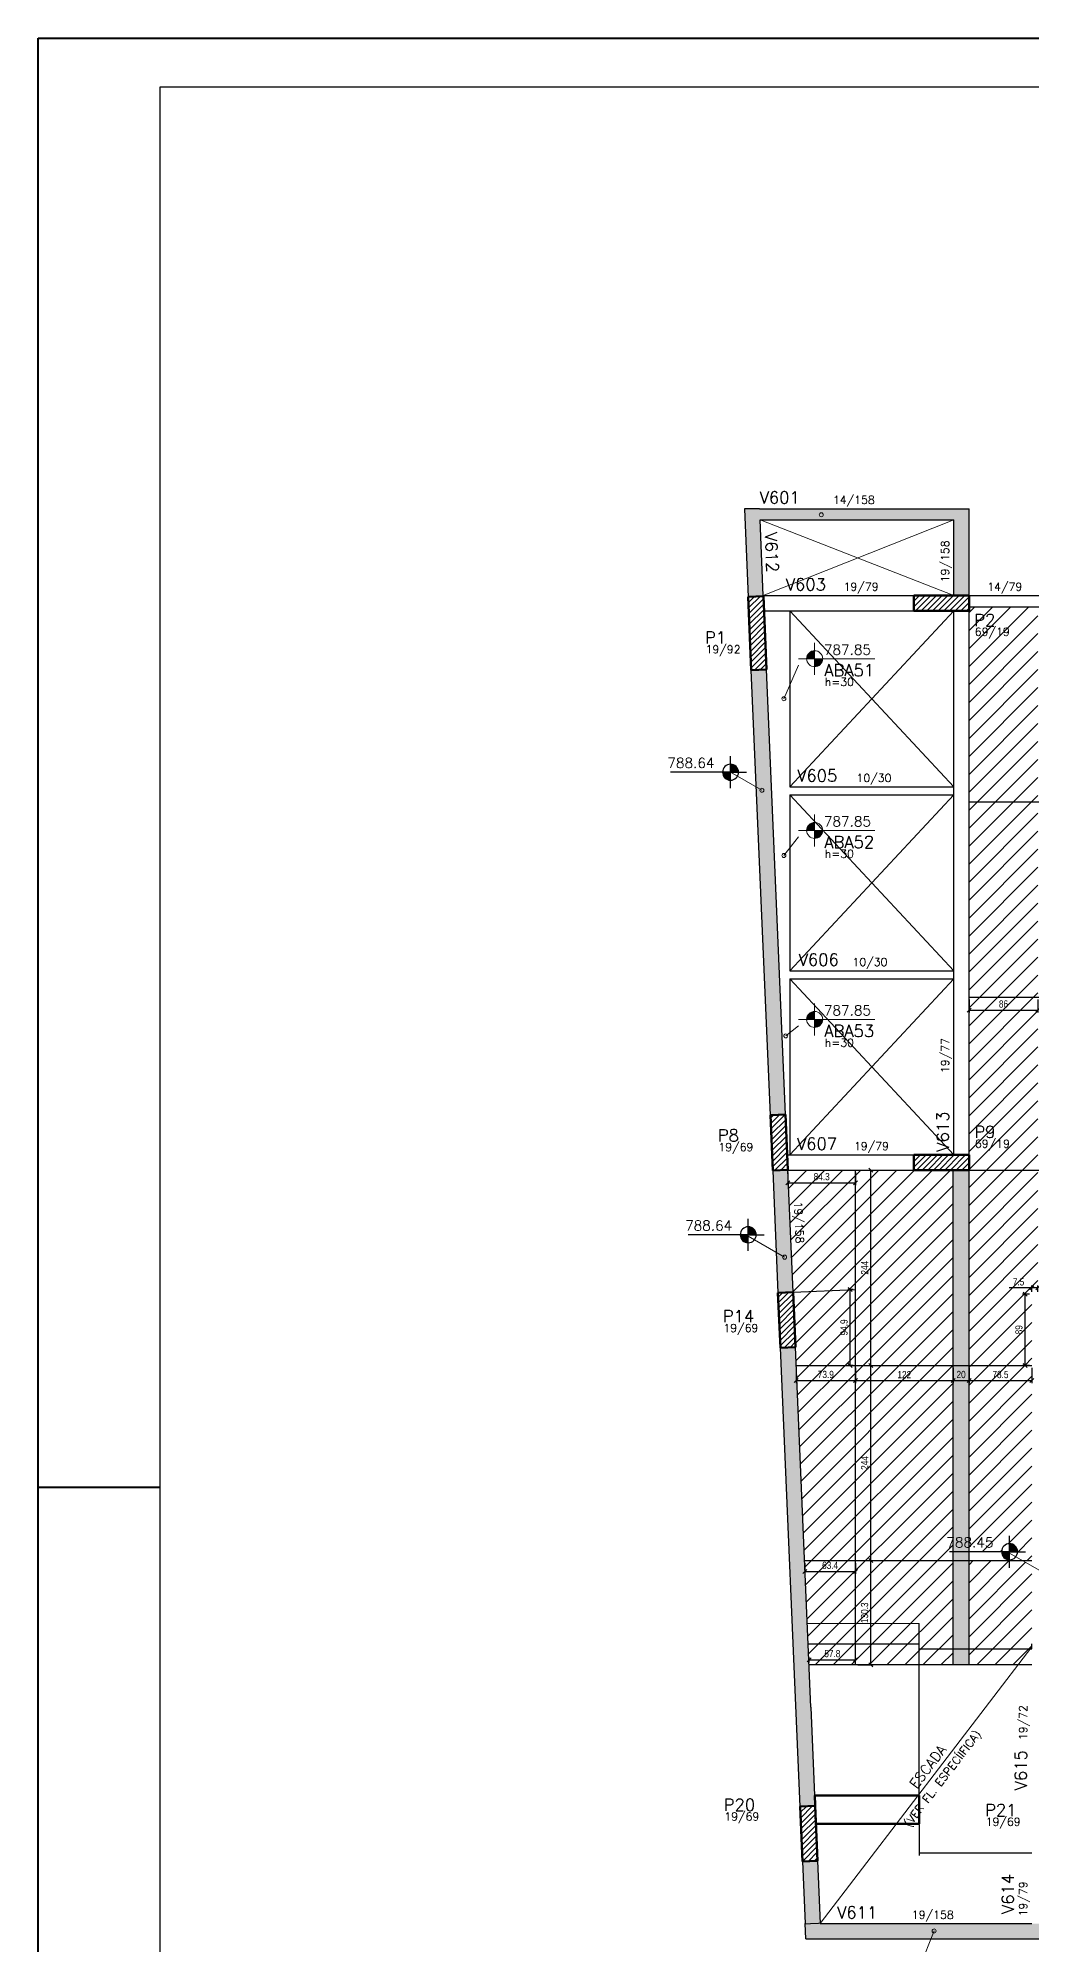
# Model space of a CAD drawing. Extents: x 8513 to 14085, y 7177 to 10799.
# Drawn here: x 8513 to 9755, y 8416 to 10799 of the extents above; entities that cross this region are included whole.
import ezdxf

# ---------------------------------------------------------------- set-up
doc = ezdxf.new("R2010")
doc.units = 0
doc.linetypes.add('FA_Tracejado', pattern=[0.25, 0.15, -0.1])
for name, color, linetype in [('COTA', 241, 'Continuous'), ('Painéis', 200, 'Continuous'), ('Vázio', 240, 'Continuous')]:
    doc.layers.add(name, color=color, linetype=linetype)
for name, color, linetype, lineweight in [('EST-LAJE', 7, 'Continuous', 30), ('EST-LAJE-CUT', 7, 'Continuous', 60), ('EST-LAJE-TEXT', 7, 'Continuous', 9), ('EST-PILAR', 7, 'Continuous', 9), ('EST-PILAR-CUT', 7, 'Continuous', 60), ('EST-PILAR-TEXT', 7, 'Continuous', 9), ('EST-SIMB-Spot Elevations', 7, 'Continuous', 9), ('EST-TEXT', 7, 'Continuous', 9), ('EST-VIGA', 7, 'Continuous', 30), ('EST-VIGA-TEXT', 7, 'Continuous', 9), ('FOLHA', 255, 'Continuous', 40), ('Hachura', 253, 'Continuous', 9), ('REAPROVEITAMENTO', 7, 'Continuous', 9)]:
    doc.layers.add(name, color=color, linetype=linetype, lineweight=lineweight)
doc.layers.add('EST-LINHA', color=7, linetype='Continuous', lineweight=9, true_color=0x008000)
doc.styles.add('COTA TECNICA-50', font='techl___.ttf', dxfattribs={"height": 9})
doc.styles.add('RomanS_IV50', font='romans_IV50.ttf', dxfattribs={"height": 11.25})
doc.styles.add('RomanS_IV50_B', font='', dxfattribs={"height": 18.75})
doc.styles.add('RomanS_IV50_B_1', font='', dxfattribs={"height": 22.5})
doc.styles.add('RomanS_IV50_B_2', font='', dxfattribs={"height": 15})
doc.styles.get('RomanS_IV50_B').set_extended_font_data('RomanS_IV50', bold=True)
doc.styles.get('RomanS_IV50_B_1').set_extended_font_data('RomanS_IV50', bold=True)
doc.styles.get('RomanS_IV50_B_2').set_extended_font_data('RomanS_IV50', bold=True)
doc.dimstyles.new('PAINEL', dxfattribs={"dimtxt": 9, "dimasz": 5, "dimexe": 3, "dimexo": 3, "dimgap": 3, "dimtad": 1, "dimdec": 1, "dimzin": 12, "dimdsep": 46, "dimtxsty": 'COTA TECNICA-50', "dimblk": 'OBLIQUE', "dimcen": 0, "dimclrd": 4, "dimclre": 4, "dimclrt": 1, "dimadec": 1, "dimazin": 3, "dimtfac": 1, "dimtdec": 1, "dimtmove": 0, "dimatfit": 3, "dimldrblk": 'OBLIQUE', "dimfxl": 1, "dimtolj": 1, "dimtzin": 12, "dimarcsym": 0})
pattern_1 = [(45, (9853.6513, 9308.66), (-3.535534, 3.535534), [])]

# ---------------------------------------------------------------- blocks, each defined once
blk = doc.blocks.new('Floors 4 - ESCADA 4-2877066-5º PAVIMENTO')
at = {"layer": 'EST-LAJE'}
for p, q in [((-239.5, -522.8), (-98.5, -522.8)), ((-98.5, -522.8), (-98.5, -516.5)), ((-239.5, -742), (-239.5, -777.9)), ((-239.5, -777.9), (-239.5, -781)), ((-98.5, -777.9), (-239.5, -777.9))]:
    blk.add_line(p, q, dxfattribs=at)
blk = doc.blocks.new('Floors 21 - Floors 2-3291292-5º PAVIMENTO')
at = {"layer": 'EST-LAJE'}
for p, q in [((-239.5, -705.9), (-239.5, -491.2)), ((-369.8, -705.9), (-374.5, -595.4)), ((-239.5, -742), (-239.5, -741.2))]:
    blk.add_line(p, q, dxfattribs=at)
at = {"layer": 'EST-LAJE-CUT'}
for p, q in [((-239.5, -705.9), (-369.8, -705.9)), ((-369.8, -705.9), (-368.3, -741.2)), ((-239.5, -705.9), (-239.5, -741.2)), ((-239.5, -741.2), (-368.3, -741.2))]:
    blk.add_line(p, q, dxfattribs=at)
at = {"layer": 'EST-LINHA'}
for p, q in [((-379, -491.2), (-239.5, -491.2)), ((-368.3, -742), (-239.5, -742))]:
    blk.add_line(p, q, dxfattribs=at)
blk = doc.blocks.new('FA_Floor_TAG_SURVEY_R01 - NIV_TIT_H_TXT1__TXT2-2303193-5º PAVIMENTO')
at = {"layer": 'EST-LAJE-TEXT'}
h = blk.add_hatch(color=256, dxfattribs=at)
edge = h.paths.add_edge_path(flags=0)
edge.add_line((-0.28, 0.405), (-0.48, 0.405))
edge.add_arc((-0.28, 0.405), 0.2, 90, 180, ccw=False)
edge.add_line((-0.28, 0.605), (-0.28, 0.405))
h = blk.add_hatch(color=256, dxfattribs=at)
edge = h.paths.add_edge_path(flags=0)
edge.add_line((-0.28, 0.405), (-0.08, 0.405))
edge.add_arc((-0.28, 0.405), 0.2, -90, 0, ccw=False)
edge.add_line((-0.28, 0.205), (-0.28, 0.405))
for p, q in [((-0.28, 0.005), (-0.28, 0.805)), ((-0.28, 0.405), (-0.68, 0.405)), ((-0.28, 0.405), (1.22, 0.405))]:
    blk.add_line(p, q, dxfattribs=at)
blk.add_circle((-0.28, 0.405), 0.2, dxfattribs=at)
blk = doc.blocks.new('Spot Elevations - Nivel_Planta-2363176-5º PAVIMENTO')
at = {"layer": 'EST-SIMB-Spot Elevations'}
h = blk.add_hatch(color=256, dxfattribs=at)
edge = h.paths.add_edge_path(flags=0)
edge.add_line((0, 0), (-0.2, 0))
edge.add_arc((0, 0), 0.2, 90, 180, ccw=False)
edge.add_line((0, 0.2), (0, 0))
h = blk.add_hatch(color=256, dxfattribs=at)
edge = h.paths.add_edge_path(flags=0)
edge.add_line((0, 0), (0.2, 0))
edge.add_arc((0, 0), 0.2, 270, 360, ccw=False)
edge.add_line((0, -0.2), (0, 0))
at = {"layer": 'EST-SIMB-Spot Elevations', "lineweight": 30}
for p, q in [((0, 0), (-0.4, 0)), ((0, -0.4), (0, 0.4)), ((0, 0), (1.5, 0))]:
    blk.add_line(p, q, dxfattribs=at)
at = {"layer": 'EST-SIMB-Spot Elevations'}
for p, q in [((0, -0.2), (0, 0.2)), ((0, -0.15), (0, 0.15))]:
    blk.add_line(p, q, dxfattribs=at)
at = {"layer": 'EST-SIMB-Spot Elevations', "lineweight": 30}
blk.add_circle((0, 0), 0.2, dxfattribs=at)
blk = doc.blocks.new('_Oblique')
at = {"color": 0, "linetype": 'ByBlock', "lineweight": -2}
blk.add_line((-0.5, -0.5), (0.5, 0.5), dxfattribs=at)
blk = doc.blocks.new('*D615')
at = {"layer": 'COTA', "color": 4, "lineweight": -2, "transparency": 16777216}
for p, q in [((9450.3, 9381.2), (9450.3, 9365.3)), ((9450.3, 9368.3), (9534.7, 9368.3)), ((9534.7, 9381.2), (9534.7, 9365.3))]:
    blk.add_line(p, q, dxfattribs=at)
at = {"layer": 'Defpoints', "color": 0, "transparency": 16777216}
for p in [(9450.3, 9384.2), (9534.7, 9384.2), (9534.7, 9368.3)]:
    blk.add_point(p, dxfattribs=at)
at = {"layer": 'COTA', "color": 4, "lineweight": -2, "transparency": 16777216, "xscale": 5, "yscale": 5, "zscale": 5, "rotation": 180}
blk.add_blockref('_Oblique', (9450.3, 9368.3), dxfattribs=at)
at = {"layer": 'COTA', "color": 4, "lineweight": -2, "transparency": 16777216, "xscale": 5, "yscale": 5, "zscale": 5}
blk.add_blockref('_Oblique', (9534.7, 9368.3), dxfattribs=at)
at = {"layer": 'COTA', "color": 1, "transparency": 16777216, "insert": (9492.5, 9376), "char_height": 9, "attachment_point": 5, "style": 'COTA TECNICA-50'}
blk.add_mtext('\\A1;84.3', dxfattribs=at)
blk = doc.blocks.new('*D616')
at = {"layer": 'COTA', "color": 4, "lineweight": -2, "transparency": 16777216}
for p, q in [((9537.7, 8896.2), (9556.8, 8896.2)), ((9553.8, 8765.9), (9553.8, 8896.2)), ((9537.7, 8765.9), (9556.8, 8765.9))]:
    blk.add_line(p, q, dxfattribs=at)
at = {"layer": 'Defpoints', "color": 0, "transparency": 16777216}
for p in [(9534.7, 8896.2), (9553.8, 8896.2), (9534.7, 8765.9)]:
    blk.add_point(p, dxfattribs=at)
at = {"layer": 'COTA', "color": 4, "lineweight": -2, "transparency": 16777216, "xscale": 5, "yscale": 5, "zscale": 5}
for p, rotation in [((9553.8, 8896.2), 90), ((9553.8, 8765.9), 270)]:
    blk.add_blockref('_Oblique', p, dxfattribs=dict(at, rotation=rotation))
at = {"layer": 'COTA', "color": 1, "transparency": 16777216, "insert": (9546.1, 8831), "char_height": 9, "attachment_point": 5, "rotation": 90, "style": 'COTA TECNICA-50'}
blk.add_mtext('\\A1;130.3', dxfattribs=at)
blk = doc.blocks.new('*D617')
at = {"layer": 'COTA', "color": 4, "lineweight": -2, "transparency": 16777216}
for p, q in [((9537.7, 9140.2), (9556.8, 9140.2)), ((9553.8, 8896.2), (9553.8, 9140.2)), ((9521.3, 8896.2), (9556.8, 8896.2))]:
    blk.add_line(p, q, dxfattribs=at)
at = {"layer": 'Defpoints', "color": 0, "transparency": 16777216}
for p in [(9534.7, 9140.2), (9553.8, 9140.2), (9518.3, 8896.2)]:
    blk.add_point(p, dxfattribs=at)
at = {"layer": 'COTA', "color": 4, "lineweight": -2, "transparency": 16777216, "xscale": 5, "yscale": 5, "zscale": 5}
for p, rotation in [((9553.8, 9140.2), 90), ((9553.8, 8896.2), 270)]:
    blk.add_blockref('_Oblique', p, dxfattribs=dict(at, rotation=rotation))
at = {"layer": 'COTA', "color": 1, "transparency": 16777216, "insert": (9546.2, 9018.2), "char_height": 9, "attachment_point": 5, "rotation": 90, "style": 'COTA TECNICA-50'}
blk.add_mtext('\\A1;244', dxfattribs=at)
blk = doc.blocks.new('*D618')
at = {"layer": 'COTA', "color": 4, "lineweight": -2, "transparency": 16777216}
for p, q in [((9537.7, 9384.2), (9556.8, 9384.2)), ((9553.8, 9140.2), (9553.8, 9384.2)), ((9537.7, 9140.2), (9556.8, 9140.2))]:
    blk.add_line(p, q, dxfattribs=at)
at = {"layer": 'Defpoints', "color": 0, "transparency": 16777216}
for p in [(9534.7, 9384.2), (9553.8, 9384.2), (9534.7, 9140.2)]:
    blk.add_point(p, dxfattribs=at)
at = {"layer": 'COTA', "color": 4, "lineweight": -2, "transparency": 16777216, "xscale": 5, "yscale": 5, "zscale": 5}
for p, rotation in [((9553.8, 9384.2), 90), ((9553.8, 9140.2), 270)]:
    blk.add_blockref('_Oblique', p, dxfattribs=dict(at, rotation=rotation))
at = {"layer": 'COTA', "color": 1, "transparency": 16777216, "insert": (9546.2, 9262.2), "char_height": 9, "attachment_point": 5, "rotation": 90, "style": 'COTA TECNICA-50'}
blk.add_mtext('\\A1;244', dxfattribs=at)
blk = doc.blocks.new('*D619')
at = {"layer": 'COTA', "color": 4, "lineweight": -2, "transparency": 16777216}
for p, q in [((9460.8, 9137.2), (9460.8, 9118.1)), ((9534.7, 9137.2), (9534.7, 9118.1)), ((9460.8, 9121.1), (9534.7, 9121.1))]:
    blk.add_line(p, q, dxfattribs=at)
at = {"layer": 'Defpoints', "color": 0, "transparency": 16777216}
for p in [(9460.8, 9140.2), (9534.7, 9140.2), (9534.7, 9121.1)]:
    blk.add_point(p, dxfattribs=at)
at = {"layer": 'COTA', "color": 4, "lineweight": -2, "transparency": 16777216, "xscale": 5, "yscale": 5, "zscale": 5, "rotation": 180}
blk.add_blockref('_Oblique', (9460.8, 9121.1), dxfattribs=at)
at = {"layer": 'COTA', "color": 4, "lineweight": -2, "transparency": 16777216, "xscale": 5, "yscale": 5, "zscale": 5}
blk.add_blockref('_Oblique', (9534.7, 9121.1), dxfattribs=at)
at = {"layer": 'COTA', "color": 1, "transparency": 16777216, "insert": (9497.7, 9128.8), "char_height": 9, "attachment_point": 5, "style": 'COTA TECNICA-50'}
blk.add_mtext('\\A1;73.9', dxfattribs=at)
blk = doc.blocks.new('*D620')
at = {"layer": 'COTA', "color": 4, "lineweight": -2, "transparency": 16777216}
for p, q in [((9534.7, 9137.2), (9534.7, 9118.1)), ((9656.7, 9137.2), (9656.7, 9118.1)), ((9534.7, 9121.1), (9656.7, 9121.1))]:
    blk.add_line(p, q, dxfattribs=at)
at = {"layer": 'Defpoints', "color": 0, "transparency": 16777216}
for p in [(9534.7, 9140.2), (9656.7, 9140.2), (9656.7, 9121.1)]:
    blk.add_point(p, dxfattribs=at)
at = {"layer": 'COTA', "color": 4, "lineweight": -2, "transparency": 16777216, "xscale": 5, "yscale": 5, "zscale": 5, "rotation": 180}
blk.add_blockref('_Oblique', (9534.7, 9121.1), dxfattribs=at)
at = {"layer": 'COTA', "color": 4, "lineweight": -2, "transparency": 16777216, "xscale": 5, "yscale": 5, "zscale": 5}
blk.add_blockref('_Oblique', (9656.7, 9121.1), dxfattribs=at)
at = {"layer": 'COTA', "color": 1, "transparency": 16777216, "insert": (9595.7, 9128.6), "char_height": 9, "attachment_point": 5, "style": 'COTA TECNICA-50'}
blk.add_mtext('\\A1;122', dxfattribs=at)
blk = doc.blocks.new('*D621')
at = {"layer": 'COTA', "color": 4, "lineweight": -2, "transparency": 16777216}
for p, q in [((9676.7, 9137.2), (9676.7, 9118.1)), ((9755.2, 9137.2), (9755.2, 9118.1)), ((9676.7, 9121.1), (9755.2, 9121.1))]:
    blk.add_line(p, q, dxfattribs=at)
at = {"layer": 'Defpoints', "color": 0, "transparency": 16777216}
for p in [(9676.7, 9140.2), (9755.2, 9140.2), (9755.2, 9121.1)]:
    blk.add_point(p, dxfattribs=at)
at = {"layer": 'COTA', "color": 4, "lineweight": -2, "transparency": 16777216, "xscale": 5, "yscale": 5, "zscale": 5, "rotation": 180}
blk.add_blockref('_Oblique', (9676.7, 9121.1), dxfattribs=at)
at = {"layer": 'COTA', "color": 4, "lineweight": -2, "transparency": 16777216, "xscale": 5, "yscale": 5, "zscale": 5}
blk.add_blockref('_Oblique', (9755.2, 9121.1), dxfattribs=at)
at = {"layer": 'COTA', "color": 1, "transparency": 16777216, "insert": (9715.9, 9128.7), "char_height": 9, "attachment_point": 5, "style": 'COTA TECNICA-50'}
blk.add_mtext('\\A1;78.5', dxfattribs=at)
blk = doc.blocks.new('*D625')
at = {"layer": 'COTA', "color": 4, "lineweight": -2, "transparency": 16777216}
for p, q in [((9531.7, 9235.1), (9525, 9235.1)), ((9528, 9140.2), (9528, 9235.1)), ((9531.7, 9140.2), (9525, 9140.2))]:
    blk.add_line(p, q, dxfattribs=at)
at = {"layer": 'Defpoints', "color": 0, "transparency": 16777216}
for p in [(9528, 9235.1), (9534.7, 9235.1), (9534.7, 9140.2)]:
    blk.add_point(p, dxfattribs=at)
at = {"layer": 'COTA', "color": 4, "lineweight": -2, "transparency": 16777216, "xscale": 5, "yscale": 5, "zscale": 5}
for p, rotation in [((9528, 9235.1), 90), ((9528, 9140.2), 270)]:
    blk.add_blockref('_Oblique', p, dxfattribs=dict(at, rotation=rotation))
at = {"layer": 'COTA', "color": 1, "transparency": 16777216, "insert": (9520.4, 9187.6), "char_height": 9, "attachment_point": 5, "rotation": 90, "style": 'COTA TECNICA-50'}
blk.add_mtext('\\A1;94.9', dxfattribs=at)
blk = doc.blocks.new('*D626')
at = {"layer": 'COTA', "color": 4, "lineweight": -2, "transparency": 16777216}
for p, q in [((9676.7, 9597.2), (9676.7, 9581.1)), ((9676.7, 9584.1), (9762.7, 9584.1)), ((9762.7, 9597.2), (9762.7, 9581.1))]:
    blk.add_line(p, q, dxfattribs=at)
at = {"layer": 'Defpoints', "color": 0, "transparency": 16777216}
for p in [(9676.7, 9600.2), (9762.7, 9600.2), (9762.7, 9584.1)]:
    blk.add_point(p, dxfattribs=at)
at = {"layer": 'COTA', "color": 4, "lineweight": -2, "transparency": 16777216, "xscale": 5, "yscale": 5, "zscale": 5, "rotation": 180}
blk.add_blockref('_Oblique', (9676.7, 9584.1), dxfattribs=at)
at = {"layer": 'COTA', "color": 4, "lineweight": -2, "transparency": 16777216, "xscale": 5, "yscale": 5, "zscale": 5}
blk.add_blockref('_Oblique', (9762.7, 9584.1), dxfattribs=at)
at = {"layer": 'COTA', "color": 1, "transparency": 16777216, "insert": (9719.7, 9591.7), "char_height": 9, "attachment_point": 5, "style": 'COTA TECNICA-50'}
blk.add_mtext('\\A1;86', dxfattribs=at)
blk = doc.blocks.new('*D629')
at = {"layer": 'COTA', "color": 4, "lineweight": -2, "transparency": 16777216}
for p, q in [((9471.3, 8893.2), (9471.3, 8879.6)), ((9534.7, 8893.2), (9534.7, 8879.6)), ((9471.3, 8882.6), (9534.7, 8882.6))]:
    blk.add_line(p, q, dxfattribs=at)
at = {"layer": 'Defpoints', "color": 0, "transparency": 16777216}
for p in [(9471.3, 8896.2), (9534.7, 8896.2), (9534.7, 8882.6)]:
    blk.add_point(p, dxfattribs=at)
at = {"layer": 'COTA', "color": 4, "lineweight": -2, "transparency": 16777216, "xscale": 5, "yscale": 5, "zscale": 5, "rotation": 180}
blk.add_blockref('_Oblique', (9471.3, 8882.6), dxfattribs=at)
at = {"layer": 'COTA', "color": 4, "lineweight": -2, "transparency": 16777216, "xscale": 5, "yscale": 5, "zscale": 5}
blk.add_blockref('_Oblique', (9534.7, 8882.6), dxfattribs=at)
at = {"layer": 'COTA', "color": 1, "transparency": 16777216, "insert": (9503, 8890.3), "char_height": 9, "attachment_point": 5, "style": 'COTA TECNICA-50'}
blk.add_mtext('\\A1;63.4', dxfattribs=at)
blk = doc.blocks.new('*D630')
at = {"layer": 'COTA', "color": 4, "lineweight": -2, "transparency": 16777216}
for p, q in [((9476.9, 8768.9), (9476.9, 8775.4)), ((9476.9, 8772.4), (9534.7, 8772.4)), ((9534.7, 8768.9), (9534.7, 8775.4))]:
    blk.add_line(p, q, dxfattribs=at)
at = {"layer": 'Defpoints', "color": 0, "transparency": 16777216}
for p in [(9534.7, 8772.4), (9476.9, 8765.9), (9534.7, 8765.9)]:
    blk.add_point(p, dxfattribs=at)
at = {"layer": 'COTA', "color": 4, "lineweight": -2, "transparency": 16777216, "xscale": 5, "yscale": 5, "zscale": 5, "rotation": 180}
blk.add_blockref('_Oblique', (9476.9, 8772.4), dxfattribs=at)
at = {"layer": 'COTA', "color": 4, "lineweight": -2, "transparency": 16777216, "xscale": 5, "yscale": 5, "zscale": 5}
blk.add_blockref('_Oblique', (9534.7, 8772.4), dxfattribs=at)
at = {"layer": 'COTA', "color": 1, "transparency": 16777216, "insert": (9505.8, 8780), "char_height": 9, "attachment_point": 5, "style": 'COTA TECNICA-50'}
blk.add_mtext('\\A1;57.8', dxfattribs=at)
blk = doc.blocks.new('*D631')
at = {"layer": 'COTA', "color": 4, "lineweight": -2, "transparency": 16777216}
for p, q in [((9755.2, 9236.9), (9726.9, 9236.9)), ((9755.2, 9232.2), (9755.2, 9239.9)), ((9762.7, 9236.9), (9755.2, 9236.9)), ((9762.7, 9232.2), (9762.7, 9239.9))]:
    blk.add_line(p, q, dxfattribs=at)
at = {"layer": 'Defpoints', "color": 0, "transparency": 16777216}
for p in [(9755.2, 9236.9), (9755.2, 9229.2), (9762.7, 9229.2)]:
    blk.add_point(p, dxfattribs=at)
at = {"layer": 'COTA', "color": 4, "lineweight": -2, "transparency": 16777216, "xscale": 5, "yscale": 5, "zscale": 5, "rotation": 180}
blk.add_blockref('_Oblique', (9755.2, 9236.9), dxfattribs=at)
at = {"layer": 'COTA', "color": 4, "lineweight": -2, "transparency": 16777216, "xscale": 5, "yscale": 5, "zscale": 5}
blk.add_blockref('_Oblique', (9762.7, 9236.9), dxfattribs=at)
at = {"layer": 'COTA', "color": 1, "transparency": 16777216, "insert": (9738.5, 9244.5), "char_height": 9, "attachment_point": 5, "style": 'COTA TECNICA-50'}
blk.add_mtext('\\A1;7.5', dxfattribs=at)
blk = doc.blocks.new('*D632')
at = {"layer": 'COTA', "color": 4, "lineweight": -2, "transparency": 16777216}
for p, q in [((9752.2, 9229.2), (9743.6, 9229.2)), ((9746.6, 9140.2), (9746.6, 9229.2)), ((9752.2, 9140.2), (9743.6, 9140.2))]:
    blk.add_line(p, q, dxfattribs=at)
at = {"layer": 'Defpoints', "color": 0, "transparency": 16777216}
for p in [(9746.6, 9229.2), (9755.2, 9229.2), (9755.2, 9140.2)]:
    blk.add_point(p, dxfattribs=at)
at = {"layer": 'COTA', "color": 4, "lineweight": -2, "transparency": 16777216, "xscale": 5, "yscale": 5, "zscale": 5}
for p, rotation in [((9746.6, 9229.2), 90), ((9746.6, 9140.2), 270)]:
    blk.add_blockref('_Oblique', p, dxfattribs=dict(at, rotation=rotation))
at = {"layer": 'COTA', "color": 1, "transparency": 16777216, "insert": (9739, 9184.7), "char_height": 9, "attachment_point": 5, "rotation": 90, "style": 'COTA TECNICA-50'}
blk.add_mtext('\\A1;89', dxfattribs=at)
blk = doc.blocks.new('*D842')
at = {"layer": 'COTA', "color": 4, "lineweight": -2, "transparency": 16777216}
for p, q in [((9656.7, 9137.2), (9656.7, 9118.1)), ((9676.7, 9137.2), (9676.7, 9118.1)), ((9656.7, 9121.1), (9676.7, 9121.1))]:
    blk.add_line(p, q, dxfattribs=at)
at = {"layer": 'Defpoints', "color": 0, "transparency": 16777216}
for p in [(9656.7, 9140.2), (9676.7, 9140.2), (9676.7, 9121.1)]:
    blk.add_point(p, dxfattribs=at)
at = {"layer": 'COTA', "color": 4, "lineweight": -2, "transparency": 16777216, "xscale": 5, "yscale": 5, "zscale": 5, "rotation": 180}
blk.add_blockref('_Oblique', (9656.7, 9121.1), dxfattribs=at)
at = {"layer": 'COTA', "color": 4, "lineweight": -2, "transparency": 16777216, "xscale": 5, "yscale": 5, "zscale": 5}
blk.add_blockref('_Oblique', (9676.7, 9121.1), dxfattribs=at)
at = {"layer": 'COTA', "color": 1, "transparency": 16777216, "insert": (9666.7, 9128.7), "char_height": 9, "attachment_point": 5, "style": 'COTA TECNICA-50'}
blk.add_mtext('\\A1;20', dxfattribs=at)

msp = doc.modelspace()

# ---------------------------------------------------------------- hatches: boundary and pattern name
at = {"layer": 'EST-PILAR'}
h = msp.add_hatch(dxfattribs=at)
h.set_pattern_fill('FP_1', color=5, style=0, pattern_type=2)
h.set_pattern_definition(pattern_1)
h.paths.add_polyline_path([(9676.65, 10083.16), (9676.65, 10102.16), (9607.65, 10102.16), (9607.65, 10083.16)], flags=0)
h = msp.add_hatch(dxfattribs=at)
h.set_pattern_fill('FP_1', color=5, style=0, pattern_type=2)
h.set_pattern_definition(pattern_1)
h.paths.add_polyline_path([(9404.54, 10008.7), (9423.52, 10009.52), (9419.58, 10101.43), (9400.59, 10100.62)], flags=0)
h = msp.add_hatch(dxfattribs=at)
h.set_pattern_fill('FP_1', color=5, style=0, pattern_type=2)
h.set_pattern_definition(pattern_1)
h.paths.add_polyline_path([(9431.33, 9383.8), (9450.32, 9384.62), (9447.36, 9453.55), (9428.38, 9452.74)], flags=0)
h = msp.add_hatch(dxfattribs=at)
h.set_pattern_fill('FP_1', color=5, style=0, pattern_type=2)
h.set_pattern_definition(pattern_1)
h.paths.add_polyline_path([(9676.65, 9384.16), (9676.65, 9403.16), (9607.65, 9403.16), (9607.65, 9384.16)], flags=0)
h = msp.add_hatch(dxfattribs=at)
h.set_pattern_fill('FP_1', color=5, style=0, pattern_type=2)
h.set_pattern_definition(pattern_1)
h.paths.add_polyline_path([(9440.85, 9162.01), (9459.83, 9162.82), (9456.87, 9231.76), (9437.89, 9230.94)], flags=0)
h = msp.add_hatch(dxfattribs=at)
h.set_pattern_fill('FP_1', color=5, style=0, pattern_type=2)
h.set_pattern_definition(pattern_1)
h.paths.add_polyline_path([(9468.38, 8520.1), (9487.36, 8520.91), (9484.4, 8589.85), (9465.42, 8589.03)], flags=0)
at = {"layer": 'EST-VIGA', "true_color": 0xe1e1e1}
for points in [[(9395.91, 10209.85), (9414.89, 10210.66), (9395.87, 10210.66)], [(9400.59, 10100.62), (9419.54, 10101.43), (9419.54, 10102.16), (9414.89, 10210.66), (9395.91, 10209.85)], [(9657.65, 10196.66), (9657.65, 10210.66), (9414.89, 10210.66), (9415.49, 10196.66)], [(9676.65, 10102.16), (9676.65, 10210.66), (9657.65, 10210.66), (9657.65, 10102.16)], [(9428.38, 9452.74), (9447.36, 9453.55), (9423.52, 10009.52), (9404.54, 10008.7), (9413.79, 9792.98)], [(9437.89, 9230.94), (9456.87, 9231.76), (9450.32, 9384.16), (9449.52, 9384.16), (9449.52, 9384.58), (9431.33, 9383.8), (9435.34, 9290.49)], [(9465.42, 8589.03), (9484.4, 8589.85), (9459.83, 9162.82), (9440.85, 9162.01), (9460.09, 8713.24)], [(9490.71, 8442.66), (9487.36, 8520.91), (9468.38, 8520.1), (9471.7, 8442.66), (9487.36, 8442.66)], [(9472.51, 8423.66), (9774.15, 8423.66), (9774.15, 8442.66), (9471.7, 8442.66)]]:
    msp.add_hatch(color=254, dxfattribs=at).paths.add_polyline_path(points, flags=0)
at = {"layer": 'Hachura'}
h = msp.add_hatch(color=256, dxfattribs=at)
h.dxf.hatch_style = 1
h.paths.add_polyline_path([(9676.65, 9384.16), (9656.65, 9384.16), (9656.65, 9140.16), (9676.65, 9140.16)])
h.paths.add_polyline_path([(9676.65, 9082.23), (9656.65, 9082.23), (9656.65, 8907.35), (9676.65, 8907.35)])
h.paths.add_polyline_path([(9656.65, 9082.23), (9676.65, 9082.23), (9676.65, 9140.16), (9656.65, 9140.16)])
h.paths.add_polyline_path([(9656.65, 8765.86), (9676.65, 8765.86), (9676.65, 8896.16), (9656.65, 8896.16)])
h.paths.add_polyline_path([(9676.65, 8896.16), (9676.65, 8907.35), (9656.65, 8907.35), (9656.65, 8896.16)])
at = {"layer": 'REAPROVEITAMENTO'}
h = msp.add_hatch(dxfattribs=at)
h.set_pattern_fill('ANSI31', color=251, scale=5, style=0)
h.paths.add_polyline_path([(9853.65, 10034.66), (9853.65, 10088.16), (9777.65, 10088.16), (9777.65, 9844.16), (9853.65, 9844.16)])
h.paths.add_polyline_path([(9676.65, 9844.16), (9762.65, 9844.16), (9762.65, 10088.16), (9676.65, 10088.16), (9676.65, 10083.16)])
h.paths.add_polyline_path([(9676.65, 9600.16), (9762.65, 9600.16), (9762.65, 9844.16), (9676.65, 9844.16)])
h.paths.add_polyline_path([(9777.65, 9600.16), (9853.65, 9600.16), (9853.65, 9844.16), (9777.65, 9844.16)])
h.paths.add_polyline_path([(9853.65, 9486.16), (9853.65, 9600.16), (9777.65, 9600.16), (9777.65, 9384.16), (9853.65, 9384.16), (9853.65, 9387.16)])
h.paths.add_polyline_path([(9762.65, 9600.16), (9676.65, 9600.16), (9676.65, 9403.16), (9676.65, 9384.16), (9762.65, 9384.16)])
h.paths.add_polyline_path([(9853.65, 9384.16), (9777.65, 9384.16), (9777.65, 9229.16), (9853.65, 9229.16)])
h.paths.add_polyline_path([(9762.65, 9384.16), (9676.65, 9384.16), (9676.65, 9140.16), (9755.15, 9140.16), (9755.15, 9210.16), (9755.15, 9229.16), (9762.65, 9229.16)])
h.paths.add_polyline_path([(9656.65, 9384.16), (9607.65, 9384.16), (9534.65, 9384.16), (9534.65, 9140.16), (9656.65, 9140.16)])
h.paths.add_polyline_path([(9534.65, 9384.16), (9450.34, 9384.16), (9456.87, 9231.75), (9534.65, 9235.09)])
h.paths.add_polyline_path([(9456.87, 9231.75), (9459.83, 9162.82), (9460.8, 9140.16), (9534.65, 9140.16), (9534.65, 9235.09)])
h = msp.add_hatch(dxfattribs=at)
h.set_pattern_fill('ANSI31', color=251, scale=5, style=0)
h.paths.add_polyline_path([(9534.65, 9140.16), (9460.8, 9140.16), (9471.27, 8896.16), (9534.65, 8896.16)])
h.paths.add_polyline_path([(9534.65, 8896.16), (9656.65, 8896.16), (9656.65, 9140.16), (9534.65, 9140.16)])
h.paths.add_polyline_path([(9755.15, 9140.16), (9676.65, 9140.16), (9676.65, 8907.35), (9717.25, 8907.35, -1), (9737.25, 8907.35, -0.1694303), (9735.08, 8901.12), (9743.67, 8896.16), (9755.15, 8896.16)])
h.paths.add_polyline_path([(9753.01, 8785.86), (9755.15, 8788.66), (9755.15, 8792.16), (9755.15, 8889.53), (9743.67, 8896.16), (9676.65, 8896.16), (9676.65, 8785.86)])
h.paths.add_polyline_path([(9676.65, 8785.86), (9676.65, 8765.86), (9737.72, 8765.86), (9753.01, 8785.86)])
h.paths.add_polyline_path([(9614.15, 8785.86), (9614.15, 8765.86), (9656.65, 8765.86), (9656.65, 8785.86)])
h.paths.add_polyline_path([(9656.65, 8896.16), (9534.65, 8896.16), (9534.65, 8817.46), (9614.15, 8817.46), (9614.15, 8785.86), (9656.65, 8785.86)])
h.paths.add_polyline_path([(9614.15, 8792.16), (9614.15, 8817.46), (9534.65, 8817.46), (9534.65, 8792.16)], flags=17)
h.paths.add_polyline_path([(9614.15, 8765.86), (9614.15, 8792.16), (9534.65, 8792.16), (9534.65, 8765.86)])
h.paths.add_polyline_path([(9475.73, 8792.16), (9476.85, 8765.86), (9534.65, 8765.86), (9534.65, 8792.16)])
h.paths.add_polyline_path([(9534.65, 8792.16), (9534.65, 8817.46), (9474.64, 8817.46), (9475.73, 8792.16)])
h.paths.add_polyline_path([(9534.65, 8896.16), (9471.27, 8896.16), (9474.64, 8817.46), (9534.65, 8817.46)])

# ---------------------------------------------------------------- linework, layer by layer
at = {"color": 30}
for p, q in [((8665.72, 10737.67), (14024.45, 10737.67)), ((8665.72, 7238.35), (8665.72, 10737.67))]:
    msp.add_line(p, q, dxfattribs=at)
at = {"layer": 'EST-LAJE'}
for p, q in [((9452.65, 10083.16), (9452.65, 9863.16)), ((9452.65, 9853.16), (9452.65, 9633.16)), ((9452.65, 9623.16), (9452.65, 9403.16))]:
    msp.add_line(p, q, dxfattribs=at)
at = {"layer": 'EST-LAJE-TEXT'}
for p, q in [((9445.21, 9973.16), (9463.72, 10015.1)), ((9445.21, 9777.3), (9463.72, 9800.48)), ((9447.6, 9551.94), (9463.72, 9564.35))]:
    msp.add_line(p, q, dxfattribs=at)
for centre in [(9445.21, 9973.16), (9445.21, 9777.3), (9447.6, 9551.94)]:
    msp.add_circle(centre, 2.5, dxfattribs=at)
at = {"layer": 'EST-PILAR-CUT', "color": 5}
for p, q in [((9607.65, 10083.16), (9607.65, 10102.16)), ((9607.65, 10102.16), (9676.65, 10102.16)), ((9676.65, 10102.16), (9676.65, 10083.16)), ((9400.59, 10100.62), (9419.58, 10101.43)), ((9404.54, 10008.7), (9400.59, 10100.62)), ((9419.58, 10101.43), (9423.52, 10009.52)), ((9676.65, 10083.16), (9607.65, 10083.16)), ((9423.52, 10009.52), (9404.54, 10008.7)), ((9428.38, 9452.74), (9447.36, 9453.55)), ((9431.33, 9383.8), (9428.38, 9452.74)), ((9447.36, 9453.55), (9450.32, 9384.62)), ((9607.65, 9384.16), (9607.65, 9403.16)), ((9607.65, 9403.16), (9676.65, 9403.16)), ((9676.65, 9403.16), (9676.65, 9384.16)), ((9450.32, 9384.62), (9431.33, 9383.8)), ((9676.65, 9384.16), (9607.65, 9384.16)), ((9437.89, 9230.94), (9456.87, 9231.76)), ((9440.85, 9162.01), (9437.89, 9230.94)), ((9456.87, 9231.76), (9459.83, 9162.82)), ((9459.83, 9162.82), (9440.85, 9162.01)), ((9465.42, 8589.03), (9484.4, 8589.85)), ((9468.38, 8520.1), (9465.42, 8589.03)), ((9487.36, 8520.91), (9484.4, 8589.85)), ((9487.36, 8520.91), (9468.38, 8520.1))]:
    msp.add_line(p, q, dxfattribs=at)
at = {"layer": 'EST-SIMB-Spot Elevations'}
for p, q in [((9378.54, 9881.38), (9378.55, 9881.38)), ((9417.73, 9858.76), (9378.54, 9881.38)), ((9397.72, 9303.35), (9400.73, 9303.35)), ((9446.15, 9275.39), (9397.72, 9303.35)), ((9724.3, 8907.35), (9727.25, 8907.35)), ((9764.11, 8884.36), (9724.3, 8907.35)), ((9633.04, 8433.49), (9615.29, 8388.47))]:
    msp.add_line(p, q, dxfattribs=at)
for centre in [(9491.98, 10203.03), (9417.73, 9858.76), (9446.15, 9275.39), (9633.04, 8433.49)]:
    msp.add_circle(centre, 2.5, dxfattribs=at)
at = {"layer": 'EST-VIGA', "color": 3}
for p, q in [((9414.89, 10210.66), (9395.87, 10210.66)), ((9395.87, 10210.66), (9395.91, 10209.85)), ((9395.91, 10209.85), (9400.59, 10100.62)), ((9414.89, 10210.66), (9657.65, 10210.66)), ((9657.65, 10210.66), (9676.65, 10210.66)), ((9676.65, 10102.16), (9676.65, 10210.66)), ((9415.49, 10196.66), (9657.65, 10196.66)), ((9419.54, 10102.16), (9415.49, 10196.66)), ((9657.65, 10102.16), (9657.65, 10196.66)), ((9419.54, 10102.16), (9607.65, 10102.16)), ((9676.65, 10102.16), (9853.65, 10102.16)), ((9420.36, 10083.16), (9607.65, 10083.16)), ((9657.65, 9403.16), (9657.65, 10083.16)), ((9676.65, 10088.16), (9853.65, 10088.16)), ((9676.65, 9403.16), (9676.65, 10083.16)), ((9428.38, 9452.74), (9404.54, 10008.7)), ((9447.36, 9453.55), (9423.52, 10009.52)), ((9452.65, 9863.16), (9657.65, 9863.16)), ((9452.65, 9853.16), (9657.65, 9853.16)), ((9452.65, 9633.16), (9657.65, 9633.16)), ((9452.65, 9623.16), (9657.65, 9623.16)), ((9449.52, 9403.16), (9607.65, 9403.16)), ((9431.33, 9383.8), (9437.89, 9230.94)), ((9450.34, 9384.16), (9607.65, 9384.16)), ((9456.87, 9231.76), (9450.34, 9384.16)), ((9465.42, 8589.03), (9440.85, 9162.01)), ((9479.11, 8713.24), (9459.83, 9162.82)), ((9468.38, 8520.1), (9471.7, 8442.66)), ((9487.36, 8520.91), (9490.71, 8442.66)), ((9472.51, 8423.66), (9471.7, 8442.66)), ((9490.71, 8442.66), (9755.15, 8442.66)), ((9472.51, 8423.66), (9774.15, 8423.66))]:
    msp.add_line(p, q, dxfattribs=at)
at = {"layer": 'EST-VIGA', "color": 3, "linetype": 'FA_Tracejado', "lineweight": 20}
for p, q in [((9419.58, 10101.43), (9419.54, 10102.16)), ((9450.34, 9384.16), (9450.32, 9384.62)), ((9471.71, 8442.26), (9490.7, 8443.07))]:
    msp.add_line(p, q, dxfattribs=at)
at = {"layer": 'FOLHA'}
for p, q in [((8513.31, 10798.63), (14085.41, 10798.63)), ((8513.31, 7177.38), (8513.31, 10798.63)), ((8513.31, 8988.01), (8665.72, 8988.01))]:
    msp.add_line(p, q, dxfattribs=at)
at = {"layer": 'Painéis', "ltscale": 70}
for p, q in [((9676.65, 9844.16), (9853.65, 9844.16)), ((9676.65, 9600.16), (9853.65, 9600.16)), ((9534.65, 8765.86), (9534.65, 9384.16)), ((9656.65, 8765.86), (9656.65, 9384.16)), ((9676.65, 8765.86), (9676.65, 9384.16)), ((9676.65, 9384.16), (9853.65, 9384.16)), ((9456.87, 9231.75), (9534.65, 9235.09)), ((9460.8, 9140.16), (9755.15, 9140.16)), ((9471.27, 8896.16), (9755.15, 8896.16)), ((9755.15, 8765.86), (9476.85, 8765.86))]:
    msp.add_line(p, q, dxfattribs=at)
at = {"layer": 'Vázio', "linetype": 'Continuous', "lineweight": 9}
for p, q in [((9657.64, 10102.17), (9415.5, 10196.66)), ((9419.56, 10102.17), (9657.64, 10196.66)), ((9657.65, 10083.16), (9452.65, 9863.16)), ((9452.65, 10083.16), (9657.65, 9863.16)), ((9657.65, 9853.16), (9452.65, 9633.16)), ((9452.65, 9853.16), (9657.65, 9633.16)), ((9657.65, 9403.16), (9452.65, 9623.16)), ((9452.65, 9403.16), (9657.65, 9623.16)), ((9490.71, 8442.66), (9755.15, 8788.66))]:
    msp.add_line(p, q, dxfattribs=at)
at = {"layer": 'Vázio'}
msp.add_line((9475.73, 8792.16), (9614.15, 8792.16), dxfattribs=at)

# ---------------------------------------------------------------- block references
at = {"layer": 'EST-LAJE', "lineweight": 60}
msp.add_blockref('Floors 21 - Floors 2-3291292-5º PAVIMENTO', (9853.65, 9308.66), dxfattribs=at)
at = {"layer": 'EST-LAJE'}
msp.add_blockref('Floors 4 - ESCADA 4-2877066-5º PAVIMENTO', (9853.65, 9308.66), dxfattribs=at)
at = {"layer": 'EST-LAJE-TEXT', "xscale": 49.99999999999998, "yscale": 49.99999999999998, "zscale": 49.99999999999998}
for p in [(9497.72, 10002.95), (9497.72, 9788.32), (9497.72, 9552.2)]:
    msp.add_blockref('FA_Floor_TAG_SURVEY_R01 - NIV_TIT_H_TXT1__TXT2-2303193-5º PAVIMENTO', p, dxfattribs=at)
at = {"layer": 'EST-SIMB-Spot Elevations', "extrusion": (0, 0, -1), "xscale": 49.99999999999998, "yscale": 49.99999999999998, "zscale": 49.99999999999998}
for p in [(-9378.55, 9881.38), (-9400.73, 9303.35), (-9727.25, 8907.35)]:
    msp.add_blockref('Spot Elevations - Nivel_Planta-2363176-5º PAVIMENTO', p, dxfattribs=at)

# ---------------------------------------------------------------- texts
at = {"layer": 'EST-LAJE-TEXT', "lineweight": 50, "attachment_point": 1}
for s, insert, char_height, width, style in [('787.85', (9495.24, 10040.7), 12.5, 84.1772, 'RomanS_IV50_B_1'), ('ABA51', (9495.66, 10016.26), 15, 87.7848, 'RomanS_IV50_B'), ('787.85', (9495.24, 9826.08), 12.5, 84.1772, 'RomanS_IV50_B_1'), ('ABA52', (9495.66, 9801.63), 15, 87.7848, 'RomanS_IV50_B'), ('787.85', (9495.24, 9589.96), 12.5, 84.1772, 'RomanS_IV50_B_1'), ('ABA53', (9495.66, 9565.51), 15, 87.7848, 'RomanS_IV50_B')]:
    msp.add_mtext(s, dxfattribs=dict(at, insert=insert, char_height=char_height, width=width, style=style))
at = {"layer": 'EST-LAJE-TEXT', "lineweight": 30, "char_height": 10, "width": 48.9029, "attachment_point": 1, "style": 'RomanS_IV50'}
for insert in [(9496.42, 9999.12), (9496.42, 9784.5), (9496.42, 9548.38)]:
    msp.add_mtext('h=30', dxfattribs=dict(at, insert=insert))
at = {"layer": 'EST-PILAR-TEXT', "lineweight": 50, "char_height": 15, "attachment_point": 1, "style": 'RomanS_IV50_B'}
for s, insert, width in [('P2', (9683.09, 10078.97), 36.8776), ('P2', (9683.09, 10078.97), 36.8776), ('P1', (9346.64, 10057.04), 36.8776), ('P1', (9346.64, 10057.04), 36.8776), ('P8', (9362.66, 9435.11), 36.8776), ('P8', (9362.66, 9435.11), 36.8776), ('P9', (9683.2, 9439.3), 36.8776), ('P9', (9683.2, 9439.3), 36.8776), ('P14', (9368.89, 9208.96), 54.9156), ('P14', (9368.89, 9208.96), 54.9156), ('P20', (9370.09, 8598.6), 54.9156), ('P20', (9370.09, 8598.6), 54.9156), ('P21', (9696.69, 8592.01), 54.9156), ('P21', (9696.69, 8592.01), 54.9156)]:
    msp.add_mtext(s, dxfattribs=dict(at, insert=insert, width=width))
at = {"layer": 'EST-PILAR-TEXT', "lineweight": 30, "char_height": 10, "width": 58.924, "attachment_point": 1, "style": 'RomanS_IV50'}
for s, insert in [('69/19', (9683.85, 10061.84)), ('69/19', (9683.85, 10061.84)), ('19/92', (9347.39, 10039.91)), ('19/92', (9347.39, 10039.91)), ('19/69', (9363.42, 9417.98)), ('19/69', (9363.42, 9417.98)), ('69/19', (9683.95, 9422.16)), ('69/19', (9683.95, 9422.16)), ('19/69', (9369.64, 9191.82)), ('19/69', (9369.64, 9191.82)), ('19/69', (9370.84, 8581.47)), ('19/69', (9370.84, 8581.47)), ('19/69', (9697.44, 8574.88)), ('19/69', (9697.44, 8574.88))]:
    msp.add_mtext(s, dxfattribs=dict(at, insert=insert))
at = {"layer": 'EST-SIMB-Spot Elevations', "char_height": 12.5, "width": 81.4593, "attachment_point": 1, "line_spacing_factor": 0.982397, "style": 'RomanS_IV50_B_1'}
for s, insert in [('788.64', (9299.61, 9899.2)), ('788.64', (9321.79, 9321.17)), ('788.45', (9648.3, 8925.17))]:
    msp.add_mtext(s, dxfattribs=dict(at, insert=insert))
at = {"layer": 'EST-TEXT', "attachment_point": 1, "rotation": 52.5}
for s, insert, char_height, width, style in [('(VER FL. ESPECÍIFICA)', (9594.4, 8568.48), 10, 212.848, 'RomanS_IV50_B_2'), ('ESCADA', (9601.3, 8617.78), 12.5, 88.9873, 'RomanS_IV50_B_1')]:
    msp.add_mtext(s, dxfattribs=dict(at, insert=insert, char_height=char_height, width=width, style=style))
at = {"layer": 'EST-VIGA-TEXT', "lineweight": 50, "char_height": 15, "width": 70.1477, "attachment_point": 1, "style": 'RomanS_IV50_B'}
for s, insert in [('V601', (9414.95, 10232.11)), ('V603', (9447.61, 10123.61)), ('V605', (9461.86, 9884.61)), ('V606', (9463.72, 9654.61)), ('V607', (9461.58, 9424.61)), ('V611', (9511.76, 8464.11))]:
    msp.add_mtext(s, dxfattribs=dict(at, insert=insert))
at = {"layer": 'EST-VIGA-TEXT', "lineweight": 30, "char_height": 10, "attachment_point": 1, "style": 'RomanS_IV50'}
for s, insert, width in [('14/158', (9506.54, 10226.66), 70.5485), ('19/79', (9519.87, 10118.16), 58.924), ('14/79', (9699.42, 10118.16), 58.924), ('10/30', (9535.99, 9879.16), 58.924), ('10/30', (9530.93, 9649.16), 58.924), ('19/79', (9532.86, 9419.16), 58.924), ('19/158', (9605.2, 8458.66), 70.5485)]:
    msp.add_mtext(s, dxfattribs=dict(at, insert=insert, width=width))
at = {"layer": 'EST-VIGA-TEXT', "lineweight": 50, "char_height": 15, "width": 70.1477, "attachment_point": 1, "style": 'RomanS_IV50_B'}
for s, insert, rotation in [('V612', (9436.5, 10181.52), 272.45568), ('V613', (9636.2, 9407.22), 90), ('V615', (9733.7, 8609.22), 90), ('V614', (9717.7, 8454.72), 90)]:
    msp.add_mtext(s, dxfattribs=dict(at, insert=insert, rotation=rotation))
at = {"layer": 'EST-VIGA-TEXT', "lineweight": 30, "char_height": 10, "attachment_point": 1, "style": 'RomanS_IV50'}
for s, insert, width, rotation in [('19/158', (9641.65, 10118.68), 70.5485, 90), ('19/77', (9641.65, 9505.43), 58.924, 90), ('19/158', (9468.03, 9345.06), 70.5485, 272.45568), ('19/72', (9739.15, 8671.93), 58.924, 90), ('19/79', (9739.15, 8451.68), 58.924, 90)]:
    msp.add_mtext(s, dxfattribs=dict(at, insert=insert, width=width, rotation=rotation))

# ---------------------------------------------------------------- dimensions: what is measured, and where the dimension line sits
at = {"layer": 'COTA'}
for base, p1, p2, picture, middle in [((9762.65, 9584.12), (9676.65, 9600.16), (9762.65, 9600.16), '*D626', (9719.65, 9591.73)), ((9534.65, 9368.25), (9450.34, 9384.16), (9534.65, 9384.16), '*D615', (9492.49, 9375.97)), ((9755.15, 9236.92), (9762.65, 9229.16), (9755.15, 9229.16), '*D631', (9738.53, 9244.52)), ((9534.6513, 9121.0891), (9460.8012, 9140.1602), (9534.6513, 9140.1602), '*D619', (9497.7263, 9128.8128)), ((9676.65, 9121.09), (9656.65, 9140.16), (9676.65, 9140.16), '*D842', (9666.65, 9128.68)), ((9534.65, 8882.64), (9471.27, 8896.16), (9534.65, 8896.16), '*D629', (9502.96, 8890.34)), ((9534.65, 8772.43), (9476.85, 8765.86), (9534.65, 8765.86), '*D630', (9505.75, 8780.05))]:
    dim = msp.add_linear_dim(base=base, p1=p1, p2=p2, dimstyle='PAINEL', dxfattribs=at)
    dim.commit()
    dim.dimension.update_dxf_attribs({"geometry": picture, "text_midpoint": middle})
for base, p1, p2, picture, middle in [((9553.77, 9384.16), (9534.65, 9140.16), (9534.65, 9384.16), '*D618', (9546.2, 9262.16)), ((9553.77, 9140.16), (9518.32, 8896.16), (9534.65, 9140.16), '*D617', (9546.2, 9018.16))]:
    dim = msp.add_linear_dim(base=base, p1=p1, p2=p2, angle=90, dimstyle='PAINEL', override={"dimtmove": 1}, dxfattribs=at)
    dim.commit()
    dim.dimension.update_dxf_attribs({"geometry": picture, "text_midpoint": middle})
for base, p1, p2, picture, middle in [((9528.02, 9235.09), (9534.65, 9140.16), (9534.65, 9235.09), '*D625', (9520.43, 9187.62)), ((9746.59, 9229.16), (9755.15, 9140.16), (9755.15, 9229.16), '*D632', (9738.99, 9184.66)), ((9553.77, 8896.16), (9534.65, 8765.86), (9534.65, 8896.16), '*D616', (9546.07, 8831.01))]:
    dim = msp.add_linear_dim(base=base, p1=p1, p2=p2, angle=90, dimstyle='PAINEL', dxfattribs=at)
    dim.commit()
    dim.dimension.update_dxf_attribs({"geometry": picture, "text_midpoint": middle})
for base, p1, p2, picture, middle in [((9656.65, 9121.09), (9534.65, 9140.16), (9656.65, 9140.16), '*D620', (9595.65, 9128.64)), ((9755.15, 9121.09), (9676.65, 9140.16), (9755.15, 9140.16), '*D621', (9715.9, 9128.71))]:
    dim = msp.add_linear_dim(base=base, p1=p1, p2=p2, dimstyle='PAINEL', override={"dimtmove": 1}, dxfattribs=at)
    dim.commit()
    dim.dimension.update_dxf_attribs({"geometry": picture, "text_midpoint": middle})

doc.saveas('drawing.dxf')
